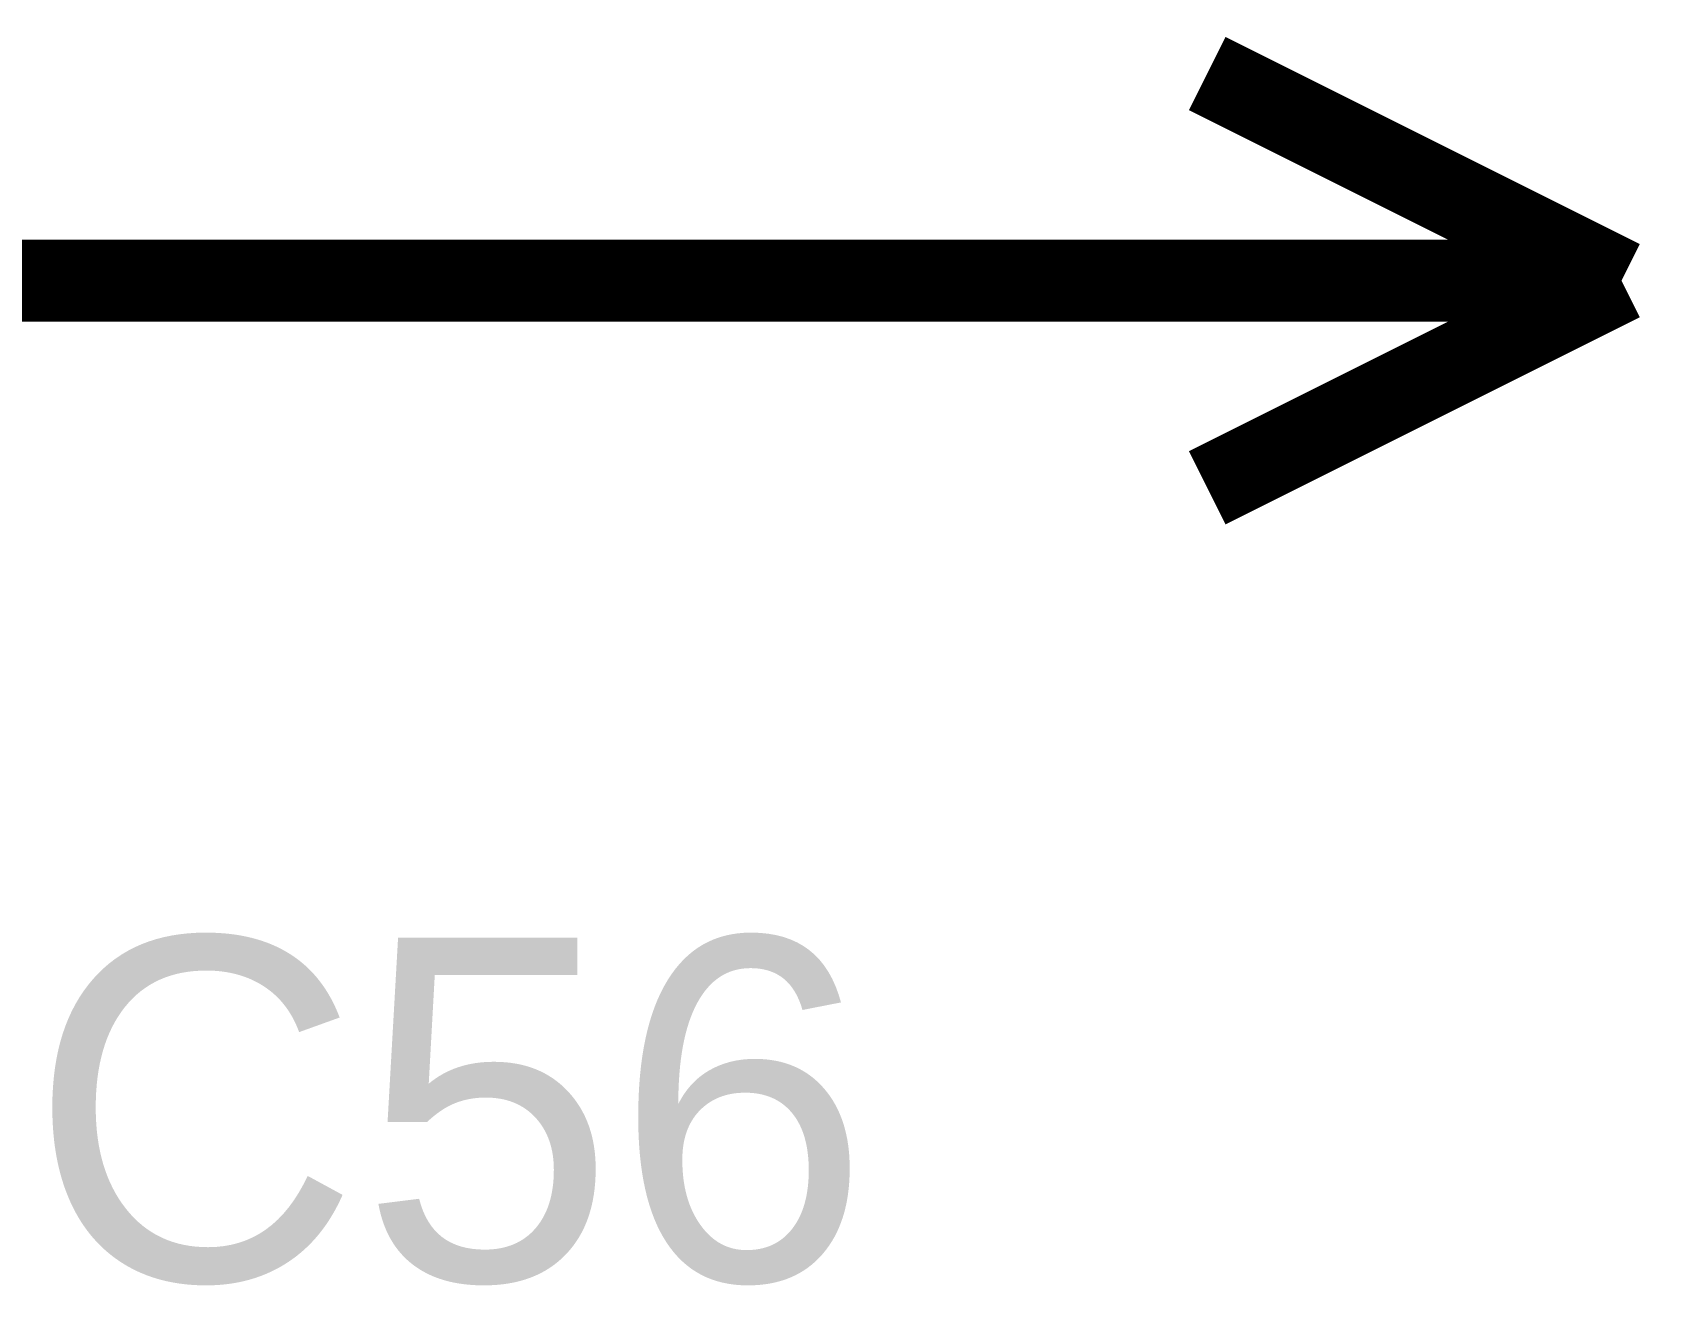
# Model space of a CAD drawing. Header units: inches. Extents: x 0 to 841, y 0 to 594.
# Drawn here: x 749.24 to 755.21, y 453.82 to 458.4 of the extents above; entities that cross this region are included whole.
import ezdxf

# ---------------------------------------------------------------- set-up
doc = ezdxf.new("R2010")
doc.units = ezdxf.units.IN
doc.layers.add('Sheet', color=255, linetype='Continuous')

msp = doc.modelspace()

# ---------------------------------------------------------------- linework, layer by layer
at = {"layer": 'Sheet'}
for points in [[(755.0552, 457.4939, 0.2997, 0.2997, 0), (753.5396, 458.2517, 0.2997, 0.2997, 0)], [(752.5204, 457.4939, 0.2997, 0.2997, 0), (745.0208, 457.4939, 0.2997, 0.2997, 0), (742.5123, 457.4939, 0.2997, 0.2997, 0)], [(752.5204, 457.4939, 0.2997, 0.2997, 0), (755.0552, 457.4939, 0.2997, 0.2997, 0)], [(755.0552, 457.4939, 0.2997, 0.2997, 0), (753.5396, 456.7361, 0.2997, 0.2997, 0)]]:
    msp.add_lwpolyline(points, format="xyseb", dxfattribs=at)

# ---------------------------------------------------------------- texts
msp.add_text('C56', height=1.25427, dxfattribs=at).set_placement((749.2279, 453.8357))

doc.saveas('drawing.dxf')
